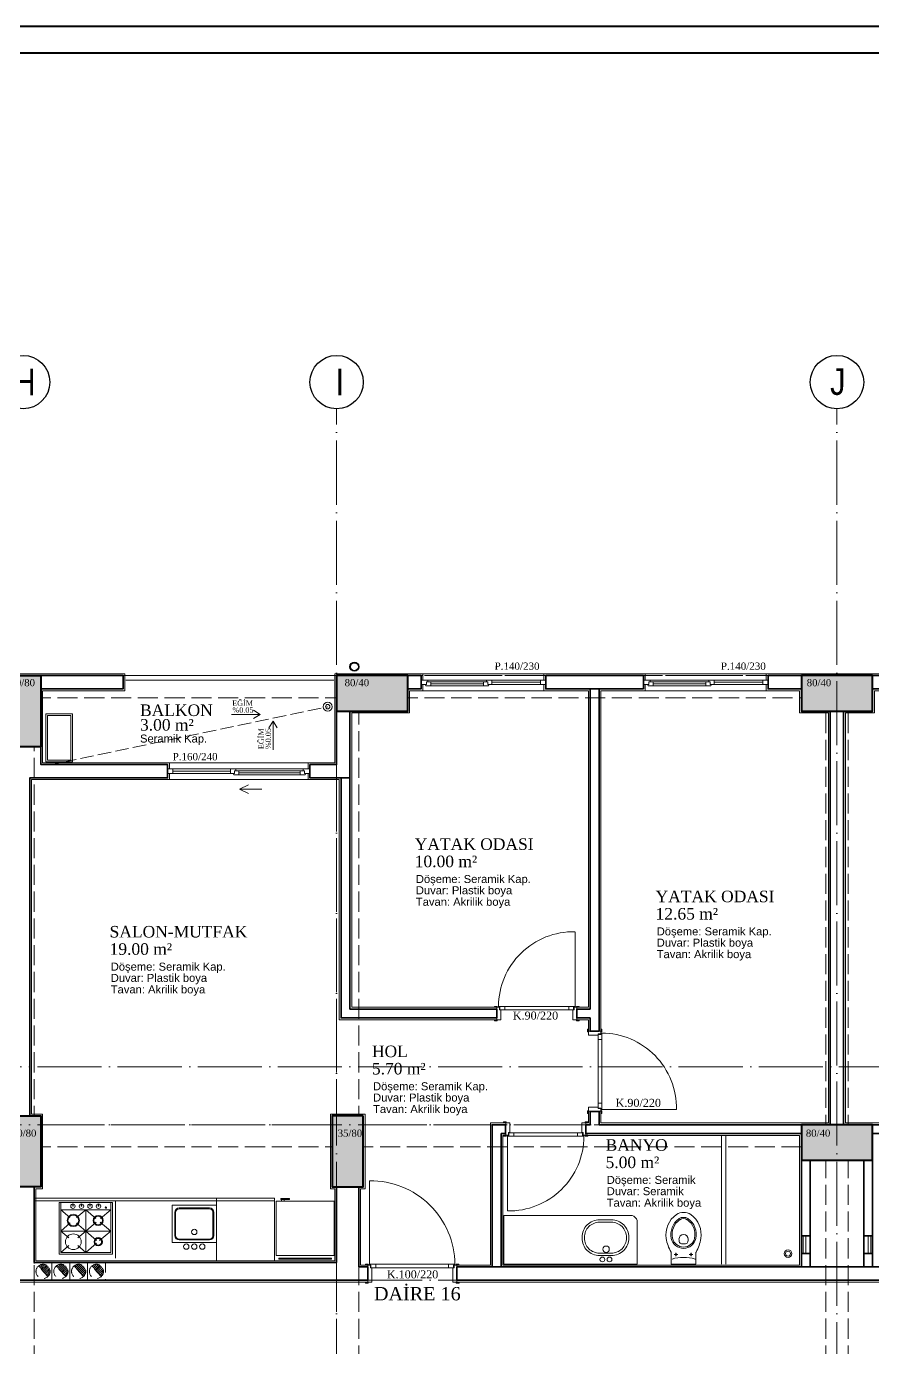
# Model space of a CAD drawing. Header units: millimetres. Extents: x 11587 to 81192, y -36083 to -25300.
# Drawn here: x 34348 to 35299, y -26785 to -25300 of the extents above; entities that cross this region are included whole.
import ezdxf

# ---------------------------------------------------------------- set-up
doc = ezdxf.new("R2010")
doc.units = ezdxf.units.MM
doc.linetypes.add('AKS', pattern=[30, 24, -3, 0, -3])
doc.linetypes.add('IZDUSUM1', pattern=[20, 7.5, -5, 7.5, 0])
for name, color, linetype, lineweight in [('rtm-aks balon', 20, 'Continuous', 25), ('rtm-aks balon yazı', 7, 'Continuous', 20), ('rtm-aks yeni', 7, 'AKS', 20), ('rtm-antet-02', 140, 'Continuous', 40), ('rtm-cam', 141, 'Continuous', 9), ('rtm-duv tugla', 22, 'Continuous', 35), ('rtm-izdusum-üst ince', 8, 'IZDUSUM1', 5), ('rtm-kapı-ahsap', 35, 'Continuous', 13), ('rtm-mhl-yazı-adı', 150, 'Continuous', 30), ('rtm-mhl-yazı-m2', 7, 'Continuous', 20), ('rtm-mhl-yazı-malzeme', 253, 'Continuous', 13), ('rtm-pen-ahsap', 35, 'Continuous', 13), ('rtm-plan katmanı-04', 33, 'Continuous', 25), ('rtm-plan katmanı-05', 205, 'Continuous', 20), ('rtm-plan katmanı-07', 135, 'Continuous', 9), ('rtm-sembol ok', 7, 'Continuous', 20), ('rtm-sıva', 252, 'Continuous', 15), ('rtm-tarama-betonarme', 51, 'Continuous', 15), ('rtm-tas_betonarme', 50, 'Continuous', 40), ('rtm-tefris vitrifiye', 9, 'Continuous', 9)]:
    doc.layers.add(name, color=color, linetype=linetype, lineweight=lineweight)
doc.styles.add('AKSYAZI', font='ARIALN.TTF')
doc.styles.add('ARIAL', font='times.ttf')
doc.styles.get("Standard").update_dxf_attribs({"font": 'arial.ttf'})
doc.styles.add('VAZ-OLCU', font='times.ttf', dxfattribs={"height": 60})

# ---------------------------------------------------------------- blocks, each defined once
blk = doc.blocks.new('rty')
at = {"layer": 'rtm-kapı-ahsap'}
for p, q in [((-58244.9, -62700.3), (-58243.8, -62700.3)), ((-58244.9, -62703.4), (-58244.9, -62700.3)), ((-58243.8, -62703.4), (-58244.9, -62703.4)), ((-58243.8, -62700.3), (-58243.8, -62703.4)), ((-58243.8, -62707.4), (-58243.8, -62702.9)), ((-58229.8, -62702.9), (-58243.8, -62702.9)), ((-58232.8, -62707.4), (-58243.8, -62707.4)), ((-58232.8, -62705.9), (-58232.8, -62707.4)), ((-58229.8, -62705.9), (-58232.8, -62705.9)), ((-58232.6, -62706.4), (-58232.6, -62789.4)), ((-58232.6, -62706.4), (-58229.7, -62706.4)), ((-58229.8, -62700.4), (-58229.8, -62703.4)), ((-58228.8, -62700.4), (-58229.8, -62700.4)), ((-58229.8, -62702.9), (-58229.8, -62705.9)), ((-58229.8, -62703.4), (-58228.8, -62703.4)), ((-58229.8, -62704.9), (-58228.8, -62704.9)), ((-58229.7, -62706.4), (-58229.7, -62704.9)), ((-58228.8, -62703.4), (-58228.8, -62700.4)), ((-58228.8, -62790.9), (-58228.8, -62704.9)), ((-58144.8, -62704.9), (-58228.8, -62704.9)), ((-58228.8, -62712), (-58232.6, -62712)), ((-58228.8, -62783.7), (-58232.6, -62783.7)), ((-58243.8, -62792.3), (-58244.9, -62792.3)), ((-58244.9, -62792.3), (-58244.9, -62795.4)), ((-58244.9, -62795.4), (-58243.8, -62795.4)), ((-58243.8, -62788.4), (-58243.8, -62792.9)), ((-58232.8, -62788.4), (-58243.8, -62788.4)), ((-58243.8, -62795.4), (-58243.8, -62792.3)), ((-58229.8, -62792.9), (-58243.8, -62792.9)), ((-58232.8, -62789.9), (-58232.8, -62788.4)), ((-58229.8, -62789.9), (-58232.8, -62789.9)), ((-58232.6, -62789.4), (-58229.7, -62789.4)), ((-58229.8, -62792.9), (-58229.8, -62789.9)), ((-58229.8, -62790.9), (-58228.8, -62790.9)), ((-58229.8, -62795.4), (-58229.8, -62792.3)), ((-58229.8, -62792.3), (-58228.8, -62792.3)), ((-58228.8, -62795.4), (-58229.8, -62795.4)), ((-58229.7, -62789.4), (-58229.7, -62790.9)), ((-58228.8, -62792.3), (-58228.8, -62795.4))]:
    blk.add_line(p, q, dxfattribs=at)
at = {"layer": 'rtm-kapı-ahsap', "const_width": 0.392}
blk.add_lwpolyline([(-58229.2, -62703.9, 1), (-58229.2, -62704.5, 1)], format="xyb", close=True, dxfattribs=at)
at = {"layer": 'rtm-kapı-ahsap'}
blk.add_arc((-58229.1, -62706.6), 84.3, 270.2011, 1.1472, dxfattribs=at)
blk = doc.blocks.new('K-100')
at = {"layer": 'rtm-kapı-ahsap'}
for p, q in [((-34308.1, -13702.2), (-34307, -13702.2)), ((-34308.1, -13705.4), (-34308.1, -13702.2)), ((-34307, -13705.4), (-34308.1, -13705.4)), ((-34307, -13702.2), (-34307, -13705.4)), ((-34307, -13709.3), (-34307, -13704.8)), ((-34288, -13704.8), (-34307, -13704.8)), ((-34291, -13709.3), (-34307, -13709.3)), ((-34288, -13707.8), (-34291, -13707.8)), ((-34291, -13707.8), (-34291, -13709.3)), ((-34290.8, -13801.3), (-34290.8, -13708.3)), ((-34290.8, -13708.3), (-34287.9, -13708.3)), ((-34288, -13702.3), (-34288, -13705.4)), ((-34287, -13702.3), (-34288, -13702.3)), ((-34288, -13704.8), (-34288, -13707.8)), ((-34288, -13705.4), (-34287, -13705.4)), ((-34288, -13706.8), (-34287, -13706.8)), ((-34287.9, -13708.3), (-34287.9, -13706.8)), ((-34287, -13705.4), (-34287, -13702.3)), ((-34287, -13706.8), (-34287, -13802.8)), ((-34287, -13713.9), (-34290.8, -13713.9)), ((-34307, -13800.3), (-34307, -13804.8)), ((-34291, -13800.3), (-34307, -13800.3)), ((-34291, -13801.8), (-34291, -13800.3)), ((-34287, -13795.6), (-34290.8, -13795.6)), ((-34290.8, -13801.3), (-34287.9, -13801.3)), ((-34287.9, -13801.3), (-34287.9, -13802.8)), ((-34307, -13804.2), (-34308.1, -13804.2)), ((-34308.1, -13804.2), (-34308.1, -13807.3)), ((-34308.1, -13807.3), (-34307, -13807.3)), ((-34307, -13807.3), (-34307, -13804.2)), ((-34288, -13804.8), (-34307, -13804.8)), ((-34288, -13801.8), (-34291, -13801.8)), ((-34288, -13804.8), (-34288, -13801.8)), ((-34288, -13802.8), (-34287, -13802.8)), ((-34288, -13807.3), (-34288, -13804.2)), ((-34288, -13804.2), (-34287, -13804.2)), ((-34287, -13807.3), (-34288, -13807.3)), ((-34193, -13802.8), (-34287, -13802.8)), ((-34287, -13804.2), (-34287, -13807.3))]:
    blk.add_line(p, q, dxfattribs=at)
at = {"layer": 'rtm-kapı-ahsap', "const_width": 0.392}
blk.add_lwpolyline([(-34287.4, -13803.7, -1), (-34287.4, -13803.1, -1)], format="xyb", close=True, dxfattribs=at)
at = {"layer": 'rtm-kapı-ahsap'}
blk.add_arc((-34287.9, -13801.7), 94.9, 359.3332, 89.4605, dxfattribs=at)

msp = doc.modelspace()

# ---------------------------------------------------------------- hatches: boundary and pattern name
at = {"layer": 'rtm-izdusum-üst ince', "ltscale": 1.5}
h = msp.add_hatch(dxfattribs=at)
h.set_pattern_fill('ANSI31', color=256, scale=0.5, angle=180, style=0)
h.set_pattern_definition([(225, (33335.9866, -26689.5514), (1.122532, -1.122532), [])])
edge = h.paths.add_edge_path()
edge.add_arc((34366.59, -26699.55), 8, 312.76259, 492.76259)
edge.add_line((34361.16, -26693.68), (34372.03, -26705.42))
h = msp.add_hatch(dxfattribs=at)
h.set_pattern_fill('ANSI31', color=256, scale=0.5, angle=180, style=0)
h.set_pattern_definition([(225, (33355.9866, -26689.5514), (1.122532, -1.122532), [])])
edge = h.paths.add_edge_path()
edge.add_arc((34386.59, -26699.55), 8, 312.76259, 492.76259)
edge.add_line((34381.16, -26693.68), (34392.03, -26705.42))
h = msp.add_hatch(dxfattribs=at)
h.set_pattern_fill('ANSI31', color=256, scale=0.5, angle=180, style=0)
h.set_pattern_definition([(225, (33375.9866, -26689.5514), (1.122532, -1.122532), [])])
edge = h.paths.add_edge_path()
edge.add_arc((34406.59, -26699.55), 8, 312.76259, 492.76259)
edge.add_line((34401.16, -26693.68), (34412.03, -26705.42))
h = msp.add_hatch(dxfattribs=at)
h.set_pattern_fill('ANSI31', color=256, scale=0.5, angle=180, style=0)
h.set_pattern_definition([(225, (33395.9866, -26689.5514), (1.122532, -1.122532), [])])
edge = h.paths.add_edge_path()
edge.add_arc((34426.59, -26699.55), 8, 312.76259, 492.76259)
edge.add_line((34421.16, -26693.68), (34432.03, -26705.42))
at = {"layer": 'rtm-tarama-betonarme'}
h = msp.add_hatch(dxfattribs=at)
h.set_pattern_fill('ANSI33', color=256, scale=2, style=0)
h.set_pattern_definition([(45, (21039.519, -4888.525), (-8.980256, 8.980256), []), (45, (21048.499, -4888.525), (-8.980256, 8.980256), [6.35, -3.175])])
h.paths.add_polyline_path([(34324.09, -27439.55), (34364.09, -27439.55), (34364.09, -27519.55), (34324.09, -27519.55)])
h.paths.add_polyline_path([(33911.59, -27479.55), (33991.59, -27479.55), (33991.59, -27519.55), (33911.59, -27519.55)])
h.paths.add_polyline_path([(34324.09, -26944.55), (34364.09, -26944.55), (34364.09, -27024.55), (34324.09, -27024.55)])
h.paths.add_polyline_path([(33961.59, -26944.55), (33996.59, -26944.55), (33996.59, -27024.55), (33961.59, -27024.55)])
h.paths.add_polyline_path([(33961.59, -26524.55), (33996.59, -26524.55), (33996.59, -26604.55), (33961.59, -26604.55)])
h.paths.add_polyline_path([(34324.09, -26524.55), (34364.09, -26524.55), (34364.09, -26604.55), (34324.09, -26604.55)])
h.paths.add_polyline_path([(34324.09, -26029.55), (34364.09, -26029.55), (34364.09, -26109.55), (34324.09, -26109.55)])
h.paths.add_polyline_path([(33911.59, -26029.55), (33991.59, -26029.55), (33991.59, -26069.55), (33911.59, -26069.55)])
h.paths.add_polyline_path([(34726.59, -26524.55), (34691.59, -26524.55), (34691.59, -26604.55), (34726.59, -26604.55)])
h.paths.add_polyline_path([(34726.59, -26944.55), (34691.59, -26944.55), (34691.59, -27024.55), (34726.59, -27024.55)])
h.paths.add_polyline_path([(34776.59, -27479.55), (34696.59, -27479.55), (34696.59, -27519.55), (34776.59, -27519.55)])
h.paths.add_polyline_path([(35299.09, -27479.55), (35219.09, -27479.55), (35219.09, -27519.55), (35299.09, -27519.55)])
h.paths.add_polyline_path([(35299.09, -26974.55), (35219.09, -26974.55), (35219.09, -27014.55), (35299.09, -27014.55)])
h.paths.add_polyline_path([(35299.09, -26534.55), (35219.09, -26534.55), (35219.09, -26574.55), (35299.09, -26574.55)])
h.paths.add_polyline_path([(34776.59, -26029.55), (34696.59, -26029.55), (34696.59, -26069.55), (34776.59, -26069.55)])
h.paths.add_polyline_path([(35299.09, -26029.55), (35219.09, -26029.55), (35219.09, -26069.55), (35299.09, -26069.55)])
h.paths.add_polyline_path([(35821.59, -26839.55), (35796.59, -26839.55), (35796.59, -27014.55), (35821.59, -27014.55)])
h.paths.add_polyline_path([(35821.59, -26534.55), (35796.59, -26534.55), (35796.59, -26709.55), (35821.59, -26709.55)])
h.paths.add_polyline_path([(36181.59, -26839.55), (36006.59, -26839.55), (36006.59, -26864.55), (36181.59, -26864.55)])
h.paths.add_polyline_path([(36181.59, -26684.55), (36006.59, -26684.55), (36006.59, -26709.55), (36181.59, -26709.55)])
h.paths.add_polyline_path([(35821.59, -26109.55), (35781.59, -26109.55), (35781.59, -26029.55), (35821.59, -26029.55)])
h.paths.add_polyline_path([(36181.59, -26124.55), (36141.59, -26124.55), (36141.59, -26029.55), (36181.59, -26029.55)])
h.paths.add_polyline_path([(35821.59, -27439.55), (35781.59, -27439.55), (35781.59, -27519.55), (35821.59, -27519.55)])
h.paths.add_polyline_path([(36181.59, -27424.55), (36141.59, -27424.55), (36141.59, -27519.55), (36181.59, -27519.55)])
h.paths.add_polyline_path([(33421.59, -27439.55), (33461.59, -27439.55), (33461.59, -27519.55), (33421.59, -27519.55)])
h.paths.add_polyline_path([(33131.59, -27439.55), (33171.59, -27439.55), (33171.59, -27519.55), (33131.59, -27519.55)])
h.paths.add_polyline_path([(33421.59, -26029.55), (33501.59, -26029.55), (33501.59, -26069.55), (33421.59, -26069.55)])
h.paths.add_polyline_path([(33091.59, -26029.55), (33171.59, -26029.55), (33171.59, -26069.55), (33091.59, -26069.55)])
h.paths.add_polyline_path([(32781.59, -26524.55), (32816.59, -26524.55), (32816.59, -26604.55), (32781.59, -26604.55)])
h.paths.add_polyline_path([(32781.59, -26944.55), (32816.59, -26944.55), (32816.59, -27024.55), (32781.59, -27024.55)])
h.paths.add_polyline_path([(32731.59, -27479.55), (32811.59, -27479.55), (32811.59, -27519.55), (32731.59, -27519.55)])
h.paths.add_polyline_path([(32209.09, -27479.55), (32289.09, -27479.55), (32289.09, -27519.55), (32209.09, -27519.55)])
h.paths.add_polyline_path([(32209.09, -26974.55), (32289.09, -26974.55), (32289.09, -27014.55), (32209.09, -27014.55)])
h.paths.add_polyline_path([(32209.09, -26534.55), (32289.09, -26534.55), (32289.09, -26574.55), (32209.09, -26574.55)])
h.paths.add_polyline_path([(32731.59, -26029.55), (32811.59, -26029.55), (32811.59, -26069.55), (32731.59, -26069.55)])
h.paths.add_polyline_path([(32209.09, -26029.55), (32289.09, -26029.55), (32289.09, -26069.55), (32209.09, -26069.55)])
h.paths.add_polyline_path([(31686.59, -26839.55), (31711.59, -26839.55), (31711.59, -27014.55), (31686.59, -27014.55)])
h.paths.add_polyline_path([(31686.59, -26534.55), (31711.59, -26534.55), (31711.59, -26709.55), (31686.59, -26709.55)])
h.paths.add_polyline_path([(31326.59, -26839.55), (31501.59, -26839.55), (31501.59, -26864.55), (31326.59, -26864.55)])
h.paths.add_polyline_path([(31326.59, -26684.55), (31501.59, -26684.55), (31501.59, -26709.55), (31326.59, -26709.55)])
h.paths.add_polyline_path([(31686.59, -26109.55), (31726.59, -26109.55), (31726.59, -26029.55), (31686.59, -26029.55)])
h.paths.add_polyline_path([(31326.59, -26124.55), (31366.59, -26124.55), (31366.59, -26029.55), (31326.59, -26029.55)])
h.paths.add_polyline_path([(31686.59, -27439.55), (31726.59, -27439.55), (31726.59, -27519.55), (31686.59, -27519.55)])
h.paths.add_polyline_path([(31326.59, -27424.55), (31366.59, -27424.55), (31366.59, -27519.55), (31326.59, -27519.55)])

# ---------------------------------------------------------------- linework, layer by layer
at = {"layer": 'rtm-aks balon'}
for centre in [(34344.09, -25699.55), (34696.59, -25699.55), (35259.09, -25699.55)]:
    msp.add_circle(centre, 30, dxfattribs=at)
at = {"layer": 'rtm-aks yeni', "ltscale": 3}
for p, q in [((34696.59, -27819.55), (34696.59, -25729.55)), ((35259.09, -27819.55), (35259.09, -25729.55)), ((31026.59, -26029.55), (36481.59, -26029.55)), ((31026.59, -26469.55), (36481.59, -26469.55)), ((31026.59, -26534.55), (36481.59, -26534.55)), ((31026.59, -26709.55), (36481.59, -26709.55))]:
    msp.add_line(p, q, dxfattribs=at)
at = {"layer": 'rtm-antet-02'}
msp.add_lwpolyline([(30726.59, -25299.55), (30726.59, -28299.55), (36726.59, -28299.55), (36726.59, -25299.55), (30726.59, -25299.55)], dxfattribs=at)
msp.add_lwpolyline([(30756.59, -25329.55), (30756.59, -28269.55), (36696.59, -28269.55), (36696.59, -25329.55)], close=True, dxfattribs=at)
at = {"layer": 'rtm-cam'}
for p, q in [((34802.59, -26038.8), (34861.59, -26038.8)), ((34871.09, -26037.05), (34925.59, -26037.05)), ((35052.59, -26038.8), (35111.59, -26038.8)), ((35121.09, -26037.05), (35175.59, -26037.05)), ((34577.09, -26137.05), (34512.59, -26137.05)), ((34655.59, -26138.8), (34586.59, -26138.8))]:
    msp.add_line(p, q, dxfattribs=at)
at = {"layer": 'rtm-duv tugla'}
for points in [[(34364.09, -26029.55), (34456.59, -26029.55), (34456.59, -26044.55), (34364.09, -26044.55)], [(34776.59, -26044.55), (34791.59, -26044.55), (34791.59, -26029.55), (34776.59, -26029.55)], [(34791.59, -26044.55), (34791.59, -26029.55)], [(35219.09, -26029.55), (35181.59, -26029.55), (35181.59, -26044.55), (35219.09, -26044.55)], [(35299.09, -26029.55), (35336.59, -26029.55), (35336.59, -26044.55), (35299.09, -26044.55)], [(34981.59, -26044.55), (34981.59, -26404.55), (34966.59, -26404.55), (34966.59, -26414.55), (34981.59, -26414.55), (34981.59, -26429.55), (34991.59, -26429.55), (34991.59, -26044.55)], [(34696.59, -26069.55), (34696.59, -26129.55), (34666.59, -26129.55), (34666.59, -26144.55), (34711.59, -26144.55), (34711.59, -26069.55)], [(35251.59, -26534.55), (35251.59, -26069.55)], [(35266.59, -26534.55), (35266.59, -26069.55)], [(34364.09, -26109.55), (34364.09, -26129.55), (34506.59, -26129.55), (34506.59, -26144.55), (34351.59, -26144.55), (34351.59, -26524.55)], [(34711.59, -26144.55), (34711.59, -26404.55), (34876.59, -26404.55), (34876.59, -26414.55), (34701.59, -26414.55), (34701.59, -26144.55)], [(35219.09, -26534.55), (34991.59, -26534.55), (34991.59, -26519.55), (34981.59, -26519.55), (34981.59, -26534.55), (34976.59, -26534.55), (34976.59, -26544.55), (35219.09, -26544.55)], [(35299.09, -26534.55), (35526.59, -26534.55), (35526.59, -26519.55), (35536.59, -26519.55), (35536.59, -26534.55), (35541.59, -26534.55), (35541.59, -26544.55), (35299.09, -26544.55)], [(34881.59, -26694.55), (34881.59, -26544.55), (34886.59, -26544.55), (34886.59, -26534.55), (34871.59, -26534.55), (34871.59, -26694.55)], [(35219.09, -26574.55), (35219.09, -26694.55)], [(35229.09, -26574.55), (35229.09, -26694.55)], [(35289.09, -26574.55), (35289.09, -26694.55)], [(35299.09, -26574.55), (35299.09, -26694.55)], [(33966.59, -26604.55), (33966.59, -26604.55), (33966.59, -26694.55), (33956.59, -26694.55), (33956.59, -26709.55), (34731.59, -26709.55), (34731.59, -26694.55), (34721.59, -26694.55), (34721.59, -26604.55)], [(34696.59, -26689.55), (34356.59, -26689.55), (34356.59, -26604.55)], [(34696.59, -26604.55), (34696.59, -26689.55)], [(35229.09, -26659.55), (35219.09, -26659.55)], [(35289.09, -26659.55), (35299.09, -26659.55)], [(35229.09, -26679.55), (35219.09, -26679.55)], [(35289.09, -26679.55), (35299.09, -26679.55)], [(35686.59, -26694.55), (34831.59, -26694.55)], [(34831.59, -26694.55), (34831.59, -26709.55)], [(35686.59, -26709.55), (34831.59, -26709.55)]]:
    msp.add_lwpolyline(points, dxfattribs=at)
msp.add_lwpolyline([(35041.59, -26044.55), (35041.59, -26029.55), (34931.59, -26029.55), (34931.59, -26044.55)], close=True, dxfattribs=at)
at = {"layer": 'rtm-izdusum-üst ince', "ltscale": 1.5}
for points in [[(34364.09, -26029.55), (34696.59, -26029.55)], [(34776.59, -26029.55), (35219.09, -26029.55)], [(34364.09, -26054.55), (34696.59, -26054.55)], [(34776.59, -26054.55), (35219.09, -26054.55)], [(34696.59, -26524.55), (34696.59, -26069.55)], [(34721.59, -26524.55), (34721.59, -26069.55)], [(35246.59, -26534.55), (35246.59, -26069.55)], [(35271.59, -26534.55), (35271.59, -26069.55)], [(34356.59, -26524.55), (34356.59, -26109.55)], [(34364.09, -26534.55), (34691.59, -26534.55)], [(34726.59, -26534.55), (35219.09, -26534.55)], [(34364.09, -26559.55), (34691.59, -26559.55)], [(34726.59, -26559.55), (35219.09, -26559.55)], [(35246.59, -26974.55), (35246.59, -26574.55)], [(35271.59, -26974.55), (35271.59, -26574.55)], [(34356.59, -26944.55), (34356.59, -26604.55)], [(34696.59, -26944.55), (34696.59, -26604.55)], [(34721.59, -26944.55), (34721.59, -26604.55)], [(34376.59, -26689.55), (34376.59, -26709.55), (34356.59, -26709.55), (34356.59, -26689.55), (34376.59, -26689.55)], [(34372.03, -26705.42), (34361.16, -26693.68)], [(34396.59, -26689.55), (34396.59, -26709.55), (34376.59, -26709.55), (34376.59, -26689.55), (34396.59, -26689.55)], [(34392.03, -26705.42), (34381.16, -26693.68)], [(34416.59, -26689.55), (34416.59, -26709.55), (34396.59, -26709.55), (34396.59, -26689.55), (34416.59, -26689.55)], [(34412.03, -26705.42), (34401.16, -26693.68)], [(34436.59, -26689.55), (34436.59, -26709.55), (34416.59, -26709.55), (34416.59, -26689.55), (34436.59, -26689.55)], [(34432.03, -26705.42), (34421.16, -26693.68)]]:
    msp.add_lwpolyline(points, dxfattribs=at)
at = {"layer": 'rtm-izdusum-üst ince'}
msp.add_lwpolyline([(34376.59, -26129.55), (34686.59, -26064.55)], dxfattribs=at)
at = {"layer": 'rtm-izdusum-üst ince', "ltscale": 1.5}
for centre in [(34366.59, -26699.55), (34386.59, -26699.55), (34406.59, -26699.55), (34426.59, -26699.55)]:
    msp.add_circle(centre, 8, dxfattribs=at)
at = {"layer": 'rtm-kapı-ahsap'}
for points in [[(35221.09, -26679.55), (35221.09, -26659.55)], [(35224.09, -26679.55), (35224.09, -26659.55)], [(35294.09, -26679.55), (35294.09, -26659.55)], [(35297.09, -26679.55), (35297.09, -26659.55)]]:
    msp.add_lwpolyline(points, dxfattribs=at)
at = {"layer": 'rtm-pen-ahsap'}
for p, q in [((34799.09, -26034.55), (34791.59, -26034.55)), ((34791.59, -26039.55), (34797.59, -26039.55)), ((34796.96, -26041.05), (34802.59, -26041.05)), ((34797.59, -26036.55), (34802.59, -26036.55)), ((34797.59, -26036.55), (34797.59, -26039.55)), ((34799.09, -26034.55), (34799.09, -26036.55)), ((34861.59, -26036.55), (34802.59, -26036.55)), ((34802.59, -26036.55), (34802.59, -26041.05)), ((34861.59, -26041.05), (34802.59, -26041.05)), ((34866.59, -26036.55), (34861.59, -26036.55)), ((34861.59, -26036.55), (34861.59, -26041.05)), ((34867.23, -26041.05), (34861.59, -26041.05)), ((34872.59, -26034.55), (34865.09, -26034.55)), ((34865.09, -26036.55), (34865.09, -26034.55)), ((34866.59, -26036.55), (34866.59, -26039.55)), ((34866.59, -26039.55), (34871.09, -26039.55)), ((34871.09, -26034.55), (34871.09, -26039.55)), ((34920.59, -26039.55), (34871.09, -26039.55)), ((34872.59, -26034.55), (34931.59, -26034.55)), ((34920.59, -26039.55), (34926.23, -26039.55)), ((34925.59, -26034.55), (34925.59, -26039.55)), ((34931.59, -26039.55), (34925.59, -26039.55)), ((35049.09, -26034.55), (35041.59, -26034.55)), ((35041.59, -26039.55), (35047.59, -26039.55)), ((35046.96, -26041.05), (35052.59, -26041.05)), ((35047.59, -26036.55), (35052.59, -26036.55)), ((35047.59, -26036.55), (35047.59, -26039.55)), ((35049.09, -26034.55), (35049.09, -26036.55)), ((35111.59, -26036.55), (35052.59, -26036.55)), ((35052.59, -26036.55), (35052.59, -26041.05)), ((35111.59, -26041.05), (35052.59, -26041.05)), ((35116.59, -26036.55), (35111.59, -26036.55)), ((35111.59, -26036.55), (35111.59, -26041.05)), ((35117.23, -26041.05), (35111.59, -26041.05)), ((35122.59, -26034.55), (35115.09, -26034.55)), ((35115.09, -26036.55), (35115.09, -26034.55)), ((35116.59, -26036.55), (35116.59, -26039.55)), ((35116.59, -26039.55), (35121.09, -26039.55)), ((35121.09, -26034.55), (35121.09, -26039.55)), ((35170.59, -26039.55), (35121.09, -26039.55)), ((35122.59, -26034.55), (35181.59, -26034.55)), ((35170.59, -26039.55), (35176.23, -26039.55)), ((35175.59, -26034.55), (35175.59, -26039.55)), ((35181.59, -26039.55), (35175.59, -26039.55)), ((34575.59, -26134.55), (34506.59, -26134.55)), ((34506.59, -26139.55), (34512.59, -26139.55)), ((34517.59, -26139.55), (34511.96, -26139.55)), ((34512.59, -26134.55), (34512.59, -26139.55)), ((34517.59, -26139.55), (34577.09, -26139.55)), ((34575.59, -26134.55), (34583.09, -26134.55)), ((34577.09, -26134.55), (34577.09, -26139.55)), ((34581.59, -26139.55), (34577.09, -26139.55)), ((34580.96, -26141.05), (34586.59, -26141.05)), ((34581.59, -26136.55), (34586.59, -26136.55)), ((34581.59, -26136.55), (34581.59, -26139.55)), ((34583.09, -26136.55), (34583.09, -26134.55)), ((34586.59, -26136.55), (34655.59, -26136.55)), ((34586.59, -26136.55), (34586.59, -26141.05)), ((34586.59, -26141.05), (34655.59, -26141.05)), ((34660.59, -26136.55), (34655.59, -26136.55)), ((34655.59, -26136.55), (34655.59, -26141.05)), ((34661.23, -26141.05), (34655.59, -26141.05)), ((34659.09, -26134.55), (34659.09, -26136.55)), ((34659.09, -26134.55), (34666.59, -26134.55)), ((34660.59, -26136.55), (34660.59, -26139.55)), ((34666.59, -26139.55), (34660.59, -26139.55))]:
    msp.add_line(p, q, dxfattribs=at)
for points in [[(34796.96, -26041.05), (34796.09, -26039.55)], [(34867.23, -26041.05), (34868.1, -26039.55)], [(35046.96, -26041.05), (35046.09, -26039.55)], [(35117.23, -26041.05), (35118.1, -26039.55)], [(34580.96, -26141.05), (34580.09, -26139.55)], [(34661.23, -26141.05), (34662.1, -26139.55)]]:
    msp.add_lwpolyline(points, dxfattribs=at)
at = {"layer": 'rtm-plan katmanı-04'}
for radius in [5, 4.5]:
    msp.add_circle((34716.59, -26019.55), radius, dxfattribs=at)
at = {"layer": 'rtm-plan katmanı-05', "ltscale": 0.6}
for points in [[(34929.59, -26027.55), (34793.59, -26027.55)], [(35179.59, -26027.55), (35043.59, -26027.55)], [(34929.59, -26046.55), (34793.59, -26046.55)], [(35179.59, -26046.55), (35043.59, -26046.55)], [(34508.59, -26127.55), (34664.59, -26127.55)], [(34508.59, -26146.55), (34664.59, -26146.55)]]:
    msp.add_lwpolyline(points, dxfattribs=at)
at = {"layer": 'rtm-plan katmanı-05'}
for points in [[(34693.59, -26029.55), (34459.59, -26029.55)], [(34693.59, -26034.55), (34459.59, -26034.55)]]:
    msp.add_lwpolyline(points, dxfattribs=at)
for radius in [5, 2.5]:
    msp.add_circle((34686.59, -26064.55), radius, dxfattribs=at)
at = {"layer": 'rtm-plan katmanı-07'}
for points in [[(34865.09, -26034.55), (34799.09, -26034.55)], [(35115.09, -26034.55), (35049.09, -26034.55)], [(34583.09, -26134.55), (34659.09, -26134.55)]]:
    msp.add_lwpolyline(points, dxfattribs=at)
at = {"layer": 'rtm-sembol ok'}
for points in [[(34578.32, -26073.17), (34610.65, -26073.17)], [(34610.65, -26073.17), (34603.25, -26068.5)], [(34610.65, -26073.17), (34603.25, -26077.84)], [(34625.17, -26080.78), (34620.5, -26088.18)], [(34625.17, -26113.1), (34625.17, -26080.78)], [(34625.17, -26080.78), (34629.83, -26088.18)], [(34587.44, -26157.24), (34597.44, -26152.24)], [(34612.44, -26157.24), (34587.44, -26157.24)], [(34587.44, -26157.24), (34597.44, -26162.24)]]:
    msp.add_lwpolyline(points, dxfattribs=at)
at = {"layer": 'rtm-sıva'}
for points in [[(34322.09, -26127.55), (34322.09, -26046.55), (34229.59, -26046.55), (34229.59, -26027.55), (34458.59, -26027.55), (34458.59, -26046.55), (34366.09, -26046.55), (34366.09, -26127.55)], [(34793.59, -26034.55), (34793.59, -26027.55), (34694.59, -26027.55), (34694.59, -26127.55), (34664.59, -26127.55), (34664.59, -26134.55)], [(35043.59, -26034.55), (35043.59, -26027.55), (34929.59, -26027.55), (34929.59, -26034.55)], [(35043.59, -26034.55), (35043.59, -26027.55), (34929.59, -26027.55), (34929.59, -26034.55)], [(35338.59, -26034.55), (35338.59, -26027.55), (35179.59, -26027.55), (35179.59, -26034.55)], [(34793.59, -26039.55), (34793.59, -26046.55), (34778.59, -26046.55), (34778.59, -26071.55), (34713.59, -26071.55), (34713.59, -26402.55), (34876.59, -26402.55)], [(34966.59, -26402.55), (34979.59, -26402.55), (34979.59, -26046.55), (34929.59, -26046.55), (34929.59, -26039.55)], [(34993.59, -26519.55), (34993.59, -26532.55), (35249.59, -26532.55), (35249.59, -26071.55), (35217.09, -26071.55), (35217.09, -26046.55), (35179.59, -26046.55), (35179.59, -26039.55)], [(35043.59, -26039.55), (35043.59, -26046.55), (34993.59, -26046.55), (34993.59, -26429.55)], [(35524.59, -26519.55), (35524.59, -26532.55), (35268.59, -26532.55), (35268.59, -26071.55), (35301.09, -26071.55), (35301.09, -26046.55), (35338.59, -26046.55), (35338.59, -26039.55)], [(34366.09, -26127.55), (34508.59, -26127.55), (34508.59, -26134.55)], [(34353.59, -26522.55), (34353.59, -26146.55), (34508.59, -26146.55), (34508.59, -26139.55)], [(34876.59, -26416.55), (34699.59, -26416.55), (34699.59, -26146.55), (34664.59, -26146.55), (34664.59, -26139.55)], [(34979.59, -26429.55), (34979.59, -26416.55), (34966.59, -26416.55)], [(34731.59, -26692.55), (34723.59, -26692.55), (34723.59, -26606.55), (34728.59, -26606.55), (34728.59, -26522.55), (34689.59, -26522.55), (34689.59, -26606.55), (34694.59, -26606.55), (34694.59, -26687.55), (34358.59, -26687.55), (34358.59, -26606.55), (34366.09, -26606.55), (34366.09, -26522.55), (34353.59, -26522.55)], [(34831.59, -26692.55), (34869.59, -26692.55), (34869.59, -26532.55), (34886.59, -26532.55)], [(34979.59, -26519.55), (34979.59, -26532.55), (34976.59, -26532.55)], [(34886.59, -26546.55), (34883.59, -26546.55), (34883.59, -26692.55), (35217.09, -26692.55), (35217.09, -26546.55), (34976.59, -26546.55)], [(33956.59, -26711.55), (34731.59, -26711.55)], [(34831.59, -26711.55), (35686.59, -26711.55)]]:
    msp.add_lwpolyline(points, dxfattribs=at)
at = {"layer": 'rtm-tas_betonarme'}
for points in [[(34324.09, -26029.55), (34364.09, -26029.55), (34364.09, -26109.55), (34324.09, -26109.55)], [(34776.59, -26029.55), (34696.59, -26029.55), (34696.59, -26069.55), (34776.59, -26069.55)], [(35299.09, -26029.55), (35219.09, -26029.55), (35219.09, -26069.55), (35299.09, -26069.55)], [(34324.09, -26524.55), (34364.09, -26524.55), (34364.09, -26604.55), (34324.09, -26604.55)], [(34726.59, -26524.55), (34691.59, -26524.55), (34691.59, -26604.55), (34726.59, -26604.55)], [(35299.09, -26534.55), (35219.09, -26534.55), (35219.09, -26574.55), (35299.09, -26574.55)]]:
    msp.add_lwpolyline(points, close=True, dxfattribs=at)
at = {"layer": 'rtm-tefris vitrifiye'}
for p, q in [((34626.59, -26617.21), (34356.59, -26617.21)), ((34444.57, -26622.21), (34384.57, -26622.21)), ((34386.57, -26630.21), (34386.57, -26622.21)), ((34442.57, -26678.21), (34442.57, -26622.21)), ((34444.57, -26680.21), (34444.57, -26622.21)), ((34628.69, -26681.7), (34628.69, -26620.7)), ((34633.69, -26617.7), (34633.69, -26618.7)), ((34643.69, -26617.7), (34633.69, -26617.7)), ((34633.69, -26618.7), (34643.69, -26618.7)), ((34634.69, -26620.7), (34634.69, -26618.7)), ((34637.69, -26620.7), (34637.69, -26618.7)), ((34643.69, -26618.7), (34643.69, -26617.7)), ((34693.69, -26620.7), (34693.69, -26681.7)), ((34396.79, -26638.97), (34386.57, -26630.21)), ((34442.57, -26630.21), (34386.57, -26630.21)), ((34386.57, -26678.21), (34386.57, -26630.21)), ((34399.85, -26623.72), (34399.85, -26626.19)), ((34399.85, -26626.19), (34400.39, -26626.19)), ((34400.39, -26626.19), (34400.39, -26623.72)), ((34404.28, -26639.03), (34414.57, -26630.21)), ((34409.44, -26623.72), (34409.44, -26626.19)), ((34409.44, -26626.19), (34409.98, -26626.19)), ((34409.98, -26626.19), (34409.98, -26623.72)), ((34425.94, -26639.95), (34414.57, -26630.21)), ((34414.57, -26678.21), (34414.57, -26630.21)), ((34419.02, -26623.72), (34419.02, -26626.19)), ((34419.02, -26626.19), (34419.56, -26626.19)), ((34419.56, -26626.19), (34419.56, -26623.72)), ((34428.61, -26623.72), (34428.61, -26626.19)), ((34428.61, -26626.19), (34429.15, -26626.19)), ((34429.15, -26626.19), (34429.15, -26623.72)), ((34431.05, -26640.09), (34442.57, -26630.21)), ((34511.59, -26625.21), (34511.59, -26667.21)), ((34511.59, -26625.21), (34561.59, -26625.21)), ((34514.59, -26633.21), (34514.59, -26659.21)), ((34515.59, -26633.21), (34515.59, -26659.21)), ((34519.59, -26628.21), (34553.59, -26628.21)), ((34519.59, -26629.21), (34553.59, -26629.21)), ((34557.59, -26633.21), (34557.59, -26659.21)), ((34558.59, -26633.21), (34558.59, -26659.21)), ((34561.59, -26625.21), (34561.59, -26667.21)), ((34386.57, -26654.21), (34397.19, -26645.1)), ((34414.57, -26654.21), (34404.11, -26645.25)), ((34414.57, -26654.21), (34426.27, -26644.18)), ((34442.57, -26654.21), (34430.88, -26644.19)), ((34386.57, -26654.21), (34395.54, -26661.89)), ((34442.57, -26654.21), (34386.57, -26654.21)), ((34405.6, -26661.89), (34414.57, -26654.21)), ((34414.57, -26654.21), (34426.8, -26664.69)), ((34430.16, -26664.85), (34442.57, -26654.21)), ((34561.59, -26667.21), (34511.59, -26667.21)), ((34553.59, -26663.21), (34519.59, -26663.21)), ((34553.59, -26664.21), (34519.59, -26664.21)), ((34444.57, -26680.21), (34384.57, -26680.21)), ((34395.54, -26670.52), (34386.57, -26678.21)), ((34442.57, -26678.21), (34386.57, -26678.21)), ((34414.57, -26678.21), (34405.6, -26670.52)), ((34426.76, -26667.76), (34414.57, -26678.21)), ((34693.69, -26681.7), (34628.69, -26681.7)), ((35072.85, -26678.96), (35072.85, -26691.55)), ((35076.23, -26680.55), (35080.14, -26680.55)), ((35078.07, -26682.43), (35078.07, -26678.72)), ((35084.43, -26668.45), (35088.76, -26668.45)), ((35096.96, -26680.55), (35093.05, -26680.55)), ((35095.12, -26682.43), (35095.12, -26678.72)), ((35100.34, -26678.96), (35100.34, -26691.55)), ((34690.69, -26684.7), (34631.69, -26684.7)), ((34631.69, -26684.7), (34631.69, -26685.7)), ((34631.69, -26685.7), (34690.69, -26685.7)), ((34690.69, -26685.7), (34690.69, -26684.7)), ((35100.34, -26691.55), (35072.85, -26691.55))]:
    msp.add_line(p, q, dxfattribs=at)
for points in [[(34369.59, -26072.55), (34399.59, -26072.55), (34399.59, -26126.55), (34369.59, -26126.55)], [(34371.59, -26074.55), (34397.59, -26074.55), (34397.59, -26124.55), (34371.59, -26124.55)]]:
    msp.add_lwpolyline(points, close=True, dxfattribs=at)
for points in [[(35129.09, -26691.55), (35129.09, -26547.55)], [(35134.09, -26691.55), (35134.09, -26547.55)], [(34626.59, -26620.21), (34356.59, -26620.21)], [(34384.57, -26680.21), (34384.57, -26622.21)], [(34447.98, -26684.55), (34447.98, -26620.21)], [(34561.59, -26617.21), (34561.59, -26687.55)], [(34626.59, -26617.21), (34626.59, -26687.55)], [(34628.69, -26620.7), (34693.69, -26620.7)]]:
    msp.add_lwpolyline(points, dxfattribs=at)
for points in [[(34884.59, -26636.55), (35029.01, -26636.55, -0.2032744), (35034.59, -26642.13), (35034.59, -26691.55), (34884.59, -26691.55), (34884.59, -26636.55)], [(35025.06, -26661.19), (35025.06, -26662.08, -0.4142136), (35005.46, -26681.68), (34992.07, -26681.68, -0.4142136), (34972.47, -26662.08), (34972.47, -26661.19, -0.4142136), (34992.07, -26641.58), (35005.46, -26641.58, -0.4142136)], [(35022.39, -26661.19), (35022.39, -26662.08, -0.4142136), (35005.46, -26679.01), (34992.07, -26679.01, -0.4142136), (34975.14, -26662.08), (34975.14, -26661.19, -0.4142136), (34992.07, -26644.26), (35005.46, -26644.26, -0.4142136)]]:
    msp.add_lwpolyline(points, format="xyb", close=True, dxfattribs=at)
for centre, radius in [((34400.57, -26642.21), 6.84), ((34400.57, -26642.21), 6.05), ((34400.12, -26626.21), 2.5), ((34409.71, -26626.21), 2.5), ((34419.29, -26626.21), 2.5), ((34428.57, -26642.21), 5.63), ((34428.57, -26642.21), 4.84), ((34428.88, -26626.21), 2.5), ((34437.15, -26627.78), 0.75), ((34536.59, -26655.21), 3), ((34400.57, -26666.21), 8.84), ((34428.57, -26666.21), 4.63), ((34428.57, -26666.21), 3.84), ((34527.59, -26671.71), 3), ((34536.59, -26671.71), 3), ((34545.59, -26671.71), 3), ((34999.59, -26674.55), 3.56), ((35078.07, -26680.55), 0.825), ((35095.12, -26680.55), 0.825), ((35204.09, -26679.55), 4.25), ((35204.09, -26679.55), 2.75), ((34995.32, -26686.13), 2.67), ((35003.33, -26686.13), 2.67)]:
    msp.add_circle(centre, radius, dxfattribs=at)
for centre, radius, start, end in [((34519.59, -26633.21), 5, 90, 180), ((34519.59, -26633.21), 4, 90, 180), ((34553.59, -26633.21), 5, 0, 90), ((34553.59, -26633.21), 4, 0, 90), ((35094.29, -26658.17), 27.5, 124.90445, 189.49177), ((35086.59, -26648.1), 14.85, 57.23949, 122.76051), ((35078.89, -26658.17), 27.5, 350.50823, 55.09555), ((35094.29, -26658.17), 22, 125.18852, 191.4306), ((35094.29, -26658.17), 20.57, 125.18852, 191.4306), ((35086.59, -26648.1), 9.35, 57.83247, 122.16749), ((35086.59, -26648.1), 7.92, 57.83247, 122.16749), ((35078.89, -26658.17), 20.57, 348.5694, 54.81148), ((35078.89, -26658.17), 22, 348.5694, 54.81148), ((34519.59, -26659.21), 5, 180, 270), ((34519.59, -26659.21), 4, 180, 270), ((34553.59, -26659.21), 4, 270, 0), ((34553.59, -26659.21), 5, 270, 0), ((35110.63, -26655.8), 44, 188.76392, 210.09462), ((35086.67, -26659.32), 14.3, 192.81214, 269.7338), ((35086.67, -26659.32), 12.87, 192.81214, 269.7338), ((35086.57, -26663.23), 5.11, 90.26223, 180), ((35094.4, -26663.55), 12.95, 176.68797, 192.17308), ((35084.43, -26665.7), 2.75, 192.17308, 270), ((35086.52, -26659.32), 12.87, 270.2662, 347.18786), ((35086.52, -26659.32), 14.3, 270.2662, 347.18786), ((35086.62, -26663.23), 5.12, 0, 89.73777), ((35088.76, -26665.7), 2.75, 270, 347.82692), ((35078.79, -26663.55), 12.95, 347.82692, 3.31203), ((35062.56, -26655.8), 44, 329.90538, 351.23608), ((35070.65, -26678.96), 2.2, 0, 30.09462), ((35102.54, -26678.96), 2.2, 149.90538, 180), ((35086.59, -26727.74), 44, 72.84729, 107.15268)]:
    msp.add_arc(centre, radius, start, end, dxfattribs=at)

# ---------------------------------------------------------------- block references
at = {"layer": 'rtm-kapı-ahsap', "xscale": -1}
for name, p, rotation in [('rty', (97669.46, 31827.23), 270), ('rty', (93223.38, -89222.42), 180), ('rty', (-27816.28, -84776.33), 90), ('K-100', (48536.39, 7595.43), 270)]:
    msp.add_blockref(name, p, dxfattribs=dict(at, rotation=rotation))

# ---------------------------------------------------------------- texts
at = {"layer": 'rtm-aks balon yazı', "char_height": 30, "width": 27.7214, "attachment_point": 7, "style": 'AKSYAZI'}
for s, insert in [('H', (34333.35, -25714.32)), ('I', (34695.49, -25714.32)), ('J', (35251.41, -25714.32))]:
    msp.add_mtext(s, dxfattribs=dict(at, insert=insert))
at = {"layer": 'rtm-mhl-yazı-adı', "style": 'ARIAL'}
for s, height, p in [('EĞİM', 6, (34579.16, -26063.5)), ('BALKON', 13, (34475.54, -26075.02)), ('%%%0.05', 6, (34579.5, -26071.26)), ('YATAK ODASI', 13, (34784.37, -26225.53)), ('YATAK ODASI', 13, (35055.14, -26284.41)), ('SALON-MUTFAK', 13, (34441.35, -26324.05)), ('HOL', 13, (34736.25, -26458.6)), ('BANYO', 13, (34998.94, -26563.9)), ('DAİRE 16', 15, (34738.52, -26732.11))]:
    msp.add_text(s, height=height, dxfattribs=at).set_placement(p)
for s, p in [('EĞİM', (34614.66, -26112.24)), ('%%%0.05', (34622.65, -26112.24))]:
    msp.add_text(s, height=6, rotation=90, dxfattribs=at).set_placement(p)
at = {"layer": 'rtm-mhl-yazı-m2', "style": 'ARIAL'}
for s, height, p in [('40/80', 8, (34329.95, -26041.51)), ('80/40', 8, (34705.59, -26041.51)), ('80/40', 8, (35225.1, -26041.51)), ('3.00 m² ', 13, (34475.54, -26091.44)), ('10.00 m² ', 13, (34784.37, -26245.02)), ('12.65 m² ', 13, (35055.14, -26303.9)), ('19.00 m² ', 13, (34441.35, -26343.54)), ('5.70 m² ', 13, (34736.25, -26478.09)), ('40/80', 8, (34331.53, -26548.09)), ('35/80', 8, (34697.78, -26548.09)), ('80/40', 8, (35224.09, -26548.09)), ('5.00 m² ', 13, (34998.94, -26583.39))]:
    msp.add_text(s, height=height, dxfattribs=at).set_placement(p)
at = {"layer": 'rtm-mhl-yazı-malzeme', "style": 'VAZ-OLCU'}
for s, height, p in [('P.140/230', 8.192, (34874.16, -26023.03)), ('P.140/230', 8.192, (35128.53, -26023.03)), ('P.160/240', 8.192, (34512.2, -26124.8)), ('K.90/220', 9, (34894.64, -26416.35)), ('K.90/220', 9, (35010.22, -26514.47)), ('K.100/220', 9, (34753.07, -26707.35))]:
    msp.add_text(s, height=height, rotation=359.9602, dxfattribs=at).set_placement(p)
at = {"layer": 'rtm-mhl-yazı-malzeme'}
for s, p in [('Seramik Kap.', (34475.54, -26104.85)), ('Döşeme: Seramik Kap.', (34785.66, -26262.79)), ('Duvar: Plastik boya ', (34785.66, -26275.46)), ('Tavan: Akrilik boya ', (34785.66, -26288.39)), ('Döşeme: Seramik Kap.', (35056.43, -26321.68)), ('Duvar: Plastik boya ', (35056.43, -26334.35)), ('Tavan: Akrilik boya ', (35056.43, -26347.28)), ('Döşeme: Seramik Kap.', (34442.64, -26361.32)), ('Duvar: Plastik boya ', (34442.64, -26373.99)), ('Tavan: Akrilik boya ', (34442.64, -26386.92)), ('Döşeme: Seramik Kap.', (34737.53, -26495.86)), ('Duvar: Plastik boya ', (34737.53, -26508.53)), ('Tavan: Akrilik boya ', (34737.53, -26521.46)), ('Döşeme: Seramik', (35000.23, -26601.16)), ('Duvar: Seramik', (35000.23, -26613.83)), ('Tavan: Akrilik boya ', (35000.23, -26626.76))]:
    msp.add_text(s, height=9, dxfattribs=at).set_placement(p)

doc.saveas('drawing.dxf')
